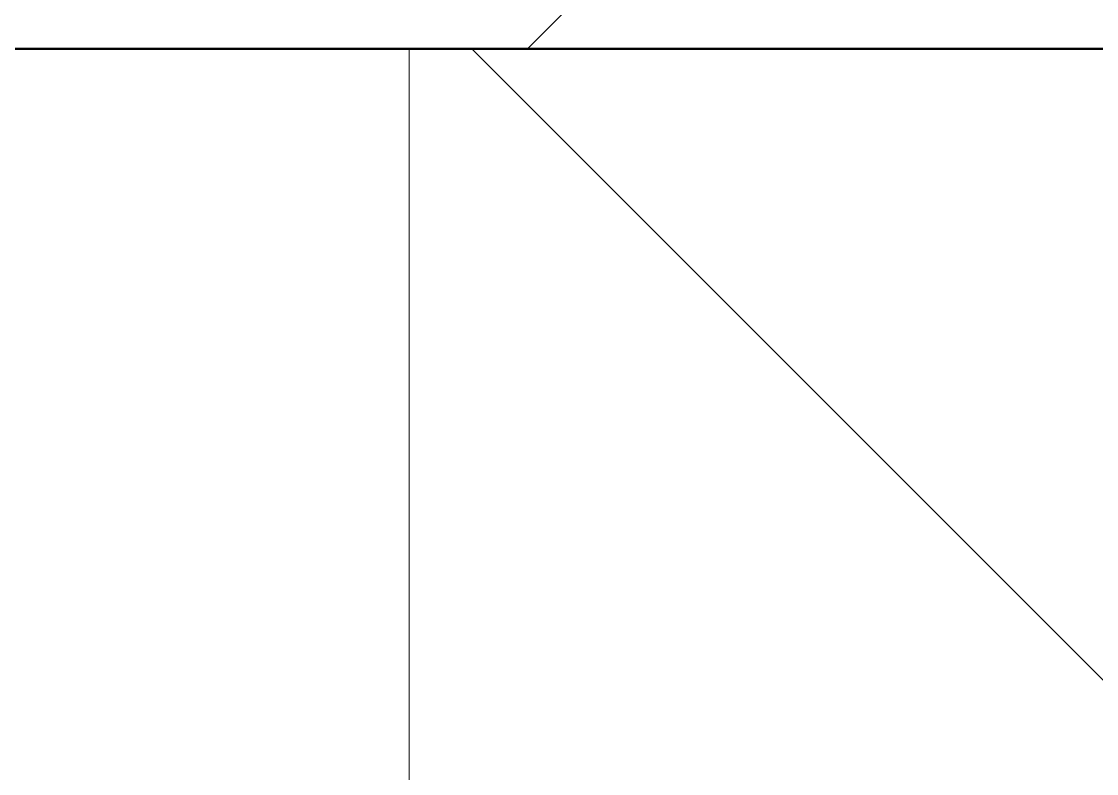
# Model space of a CAD drawing. Header units: millimetres. Extents: x -17017 to 628417, y -109036 to 199237.
# Drawn here: x 346390.7 to 346473.8, y -81338.4 to -81280.3 of the extents above; entities that cross this region are included whole.
import ezdxf

# ---------------------------------------------------------------- set-up
doc = ezdxf.new("R2010")
doc.units = ezdxf.units.MM
for name, color, linetype, lineweight in [('A-WALL-____-MCUT-3', 7, 'Continuous', 9), ('A-WALL-____-PATT-1', 7, 'Continuous', 9), ('S-COLS-____-MCUT', 7, 'Continuous', 50), ('S-COLS-____-OTLN', 7, 'Continuous', 9)]:
    doc.layers.add(name, color=color, linetype=linetype, lineweight=lineweight)

# ---------------------------------------------------------------- blocks, each defined once
blk = doc.blocks.new('BSC_Колонна _Прямоугольная - 500х500-V111-АР1_План отверстий 3 этажа в осях 1-64_А-ГГ')
at = {"layer": 'S-COLS-____-OTLN'}
h = blk.add_hatch(dxfattribs=at)
h.set_pattern_fill('FP_134', color=256, style=0, pattern_type=2)
h.set_pattern_definition([(45, (-62600, -5831.04), (-114.04925, 114.04925), []), (45, (-62485.95, -5831.04), (-114.04925, 114.04925), [201.613, -40.323, 3.353, -36.97])])
h.paths.add_polyline_path([(-250, -250), (250, -250), (250, 250), (-250, 250)], flags=0)
at = {"layer": 'S-COLS-____-MCUT'}
blk.add_line((-250, -250), (250, -250), dxfattribs=at)

msp = doc.modelspace()

# ---------------------------------------------------------------- hatches: boundary and pattern name
at = {"layer": 'A-WALL-____-PATT-1'}
h = msp.add_hatch(dxfattribs=at)
h.set_pattern_fill('FP_4', color=256, style=0, pattern_type=2)
h.set_pattern_definition([(45, (283770.71, -86863.46), (-84.85281, 84.85281), [])])
h.paths.add_polyline_path([(346420.707, -81382.414), (346420.707, -81282.414), (343620.707, -81282.414), (343620.707, -81382.414), (345618.281, -81382.414)], flags=0)
h = msp.add_hatch(dxfattribs=at)
h.set_pattern_fill('FP_6', color=256, style=0, pattern_type=2)
h.set_pattern_definition([(135, (283770.707, -86863.456), (-35.35534, -35.35534), [])])
h.paths.add_polyline_path([(346620.707, -88282.414), (346620.707, -81282.414), (346420.707, -81282.414), (346420.707, -88282.414), (346502.013, -88282.414)], flags=0)

# ---------------------------------------------------------------- linework, layer by layer
at = {"layer": 'A-WALL-____-MCUT-3'}
msp.add_line((346420.707, -81282.414), (346420.707, -88282.414), dxfattribs=at)

# ---------------------------------------------------------------- block references
at = {"layer": 'S-COLS-____-OTLN'}
msp.add_blockref('BSC_Колонна _Прямоугольная - 500х500-V111-АР1_План отверстий 3 этажа в осях 1-64_А-ГГ', (346370.707, -81032.414), dxfattribs=at)

doc.saveas('drawing.dxf')
